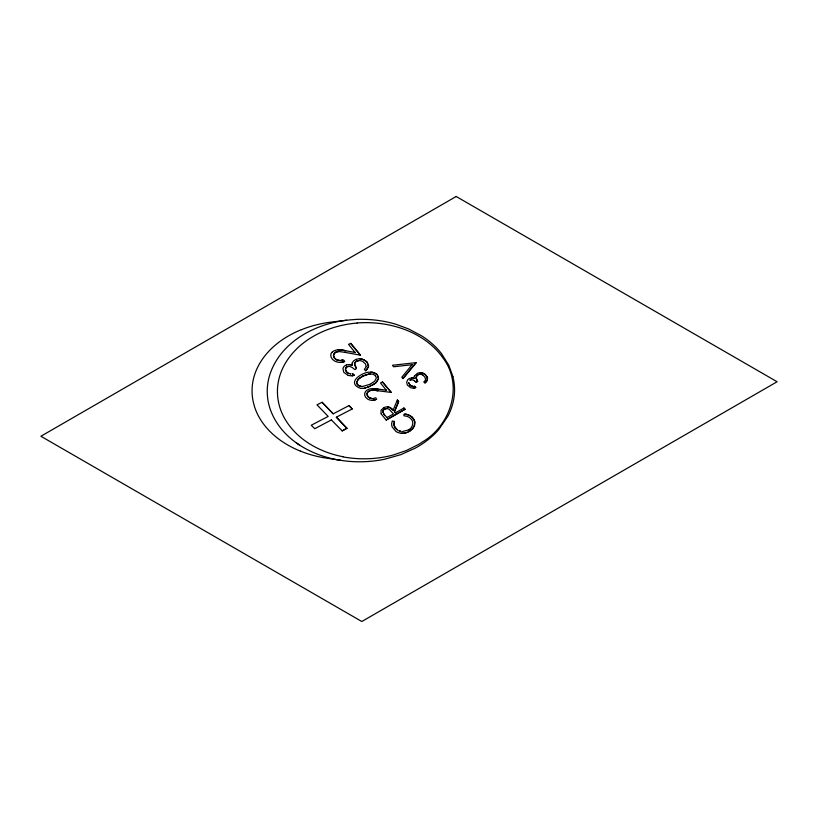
<?xml version="1.0" encoding="UTF-8"?>
<svg xmlns="http://www.w3.org/2000/svg" width="818" height="818" viewBox="0 0 818 818"><rect width="100%" height="100%" fill="white"/><g stroke="black" fill="none" stroke-linecap="round" stroke-linejoin="round"><path stroke-width="1.23" d="M382.957 411.505L382.947 411.812A6.37 3.681 0 0 0 383.049 412.384M366.188 366.566L365.441 363.908L362.763 361.464A5.92 3.415 0 0 0 362.476 361.321L361.873 361.075A5.45 3.149 0 0 0 360.84 360.779L360.472 360.707A4.387 2.536 0 0 0 359.388 360.605L359.082 360.615M425.503 379.542L424.961 377.19L422.926 375.094M416.065 377.343L416.117 378.417M382.977 411.372L383.366 410.339M416.086 377.21L416.485 376.127A6.779 3.916 0 0 1 416.648 375.871A5.112 2.955 0 0 1 417.599 374.951L417.65 374.941M366.116 366.924L364.358 369.327L365.595 370.82L368.376 366.904L367.262 362.722M414.552 425.544L414.849 421.812L413.09 418.468L413.704 419.082M352.221 362.947L353.57 360.891L355.912 359.47M407.067 432.344L406.873 432.415A8.609 4.969 0 0 1 402.037 433.254L401.249 433.182A8.517 4.918 0 0 1 400.043 433.029A7.781 4.489 0 0 1 398.969 432.794A8.497 4.908 0 0 1 397.967 432.466A9.785 5.654 0 0 1 396.096 431.556A11.513 6.646 0 0 1 395.881 431.413L391.986 426.628L391.587 423.826L392.292 421.025L394.419 421.454L394.133 425.595L397.139 429.736L396.597 429.47M414.521 425.626L412.814 428.54L410.186 430.677M414.419 376.106L414.235 376.628A9.172 5.297 0 0 0 414.184 376.812L413.939 378.54M393.151 410.196L392.221 409.389L393.151 410.196L397.364 399.92L398.714 401.566L394.511 411.812L395.411 412.875L403.99 407.977L405.053 409.266L386.219 420.074L381.198 413.959M395.411 412.875L394.307 411.802L398.499 401.556L397.292 400.094M425.299 380.268L424.041 381.965M414.44 376.086L417.282 373.376A5 2.883 0 0 1 420.207 372.732M345.871 367.936L345.574 369.879L346.638 371.863M345.656 367.947L345.36 369.838L346.351 371.781M416.73 376.065L416.331 378.417M345.902 367.885L345.983 367.752A4.213 2.434 0 0 1 346.27 367.415L346.535 367.19A3.231 1.871 0 0 1 346.975 366.904L347.169 366.73A2.74 1.575 0 0 1 348.519 366.454M369.051 391.055L368.795 391.198A4.693 2.71 0 0 0 368.581 391.331C365.963 392.773 366.556 396.464 369.685 397.947M372.844 390.247L372.405 390.247A4.877 2.812 0 0 0 369.726 390.83L369.061 391.168A4.581 2.648 0 0 0 368.785 391.341C366.341 392.712 366.628 396.116 369.593 397.804A4.591 2.648 0 0 0 370.881 398.305L371.045 398.346A4.1 2.372 0 0 0 372.016 398.489M402.875 378.529L415.82 362.66M416.178 362.844L402.977 378.662L401.822 377.19L412.098 364.675M334.265 353.294L333.407 355.707L334.45 357.803M367.057 369.358L368.673 366.208L367.425 362.65M359.92 378.028L358.325 379.174L356.904 382.108A10.47 6.043 0 0 0 356.893 382.456L356.955 383.09A8.763 5.061 0 0 0 357.057 383.499A7.311 4.223 0 0 0 357.456 384.286L358.059 384.992A5.828 3.364 0 0 0 360.472 386.27L360.758 386.341A3.957 2.28 0 0 0 361.157 386.423L362.323 386.525M334.317 353.233L334.419 353.141A5.368 3.098 0 0 1 334.644 352.936L335.319 352.578A4.519 2.607 0 0 1 335.748 352.333L335.564 352.343A4.53 2.618 0 0 0 335.104 352.599L334.726 352.865M358.264 379.245L356.699 382.108A10.573 6.104 0 0 0 356.679 382.415L356.74 383.049A7.935 4.581 0 0 0 357.261 384.317L357.855 384.992A5.849 3.374 0 0 0 360.268 386.27L360.298 386.27M332.139 352.221C329.664 353.683 330.452 358.938 334.593 360.983A8.517 4.918 0 0 0 334.859 361.127L336.188 361.699A7.924 4.571 0 0 0 337.609 362.098L338.274 362.221A7.669 4.427 0 0 0 338.826 362.292A6.708 3.875 0 0 0 339.705 362.364A6.564 3.793 0 0 0 340.574 362.364L341.198 362.313A6.994 4.039 0 0 0 342.578 362.088L343.417 361.853A7.975 4.601 0 0 0 343.949 361.679L344.726 361.454M366.914 369.511L366.086 370.278M358.468 379.245L359.572 378.284M376.464 382.088L378.437 378.57L377.415 375.063M424 382.006C426.464 385.094 428.755 377.405 426.976 376.679M332.251 352.108L333.182 351.362A7.362 4.254 0 0 1 333.826 350.983L334.991 350.472A6.943 4.008 0 0 1 337.64 349.879M348.734 366.444A2.751 1.585 0 0 0 347.374 366.72L346.801 366.893A3.17 1.83 0 0 0 346.351 367.17L346.075 367.405A4.09 2.362 0 0 0 345.84 367.671M375.912 382.609L378.601 378.877L377.517 374.91M376.004 382.517L375.094 383.397M424.89 383.233L427.252 379.675L426.219 375.81M334.644 352.936L334.92 352.865A5.348 3.088 0 0 0 334.664 353.09L333.662 355.022L333.979 357.425M375.983 382.722L375.176 383.335M366.27 370.309L365.718 370.728M410.708 430.299C414.736 427.742 415.973 421.239 413.499 419.072M359.358 378.284L360.902 377.374M374.93 383.519L374.552 383.632M374.808 383.601L374.255 383.969M410.452 430.657L409.573 431.086M374.419 383.724L373.611 384.235M360.278 377.64L360.983 377.333M409.89 431.025L408.652 431.618A11.667 6.738 0 0 1 408.151 431.873L408.172 431.976A11.462 6.616 0 0 0 408.673 431.73L409.276 431.26M408.796 429.839C413.611 427.078 413.918 420.656 410.564 418.509A10.931 6.309 0 0 0 409.757 417.804A8.272 4.775 0 0 0 404.685 415.892C403.427 416.434 403.581 413.704 404.777 414.153M386.74 408.632A3.119 1.8 0 0 0 384.859 409.102L384.123 409.368A4.448 2.566 0 0 0 383.55 409.828A5.849 3.374 0 0 0 383.141 410.36L382.947 410.728A6.759 3.906 0 0 0 382.804 411.168L382.742 411.802A6.421 3.701 0 0 0 382.834 412.374M384.368 409.358L384.388 409.348A5.143 2.975 0 0 0 383.376 410.35M373.928 384.174L372.998 384.603M417.886 374.92L418.274 374.716A3.139 1.81 0 0 1 419.205 374.409A2.689 1.554 0 0 1 420.053 374.317M408.683 429.91L402.405 431.526M362.885 376.28L361.127 377.118L362.507 376.474M373.315 384.552L372.17 385.074L372.834 384.705M386.147 419.982L405.053 409.266M386.873 417.62L393.468 413.98L389.44 409.542M331.31 419.859L342.18 430.902L346.955 428.264L336.454 417.262L346.74 428.243M342.18 430.902L346.955 428.264M416.403 378.724C418.315 380.687 416.832 383.652 414.665 380.994M416.014 382.364L417.824 381.382M356.413 361.27L357.169 361.004M356.617 361.27L356.597 361.178A5.808 3.354 0 0 0 355.186 362.66L354.859 363.345A8.405 4.847 0 0 0 354.746 363.887A8.599 4.969 0 0 0 354.726 364.143L356.321 367.906M371.996 385.166L372.2 385.166M331.515 419.869L314.756 428.714L311.239 425.237L328.182 416.423L316.955 404.818L322.139 402.251L333.182 413.826L349.092 405.554L352.2 408.959L336.249 417.252M371.781 385.39L371.147 385.615M370.329 384.082L374.664 381.27L376.208 378.397A10.286 5.941 0 0 0 376.188 377.711L376.178 377.589A9.704 5.603 0 0 0 376.055 377.067A7.72 4.458 0 0 0 375.666 376.26L375.513 376.055M384.419 409.194L384.634 409.092A3.139 1.81 0 0 1 386.536 408.622M362.394 376.433L363.069 376.188M419.839 374.317A2.812 1.626 0 0 0 418.652 374.501L418.622 374.501A3.119 1.8 0 0 0 418.059 374.716L417.855 374.941A5.389 3.108 0 0 0 416.74 376.065M362.814 376.219L363.499 375.983M369.859 384.317L362.486 386.525M383.898 407.65L381.055 410.186L381.035 413.663M370.268 386.045L369.429 386.444M335.584 352.323L336.055 352.19M370.298 386.137L369.542 386.382M363.008 376.116L363.345 375.963M409.92 380.104L410.094 380.022A2.188 1.268 0 0 1 411.209 379.736M410.135 380.104L410.309 380.022A2.188 1.268 0 0 1 411.413 379.736M356.137 367.936C355.728 371.893 353.171 367.579 351.515 367.149A4.356 2.515 0 0 0 348.775 366.372M363.386 375.943L365.626 375.084L364.808 375.319M376.679 399.296L375.769 397.783L374.419 398.254A4.703 2.72 0 0 1 373.642 398.417A4.468 2.577 0 0 1 373.09 398.478A4.305 2.485 0 0 1 372.548 398.509M369.307 386.495L368.99 386.73M369.48 390.851L369.521 390.83A4.877 2.812 0 0 1 372.2 390.247L372.619 390.247M363.918 375.697L364.439 375.472M407.916 432.098L407.211 432.385A9.724 5.614 0 0 1 405.575 432.886A8.139 4.693 0 0 1 401.239 433.192M356.965 361.014L357.026 361.065A3.691 2.137 0 0 1 358.621 360.646M367.752 387.139L368.816 386.802M368.754 386.822L368.233 387.037M301.3 329.695C285.492 336.086 270.758 346.331 261.341 360.779A144.653 83.508 0 0 0 253.662 378.059L253.191 380.053A154.111 88.978 0 0 0 253.335 402.231L254.367 406.178A141.085 81.452 0 0 0 262.036 421.924C271.341 435.411 285.339 445.064 300.39 451.127M346.3 365.073L345.533 365.421A6.176 3.569 0 0 0 344.531 366.086A8.323 4.806 0 0 0 344.03 366.587A9.796 5.654 0 0 0 343.304 367.671L342.998 368.57A11.033 6.37 0 0 0 342.967 368.744L343.662 372.006A10.838 6.258 0 0 0 343.918 372.394L347.906 375.257M367.967 387.057L366.72 387.589M344.204 361.658C345.022 361.259 343.141 359.214 342.722 360.043A6.115 3.528 0 0 1 342.445 360.135L341.924 360.257L342.609 360.135M336.249 352.118L336.239 352.057A5.072 2.935 0 0 1 338.335 351.617M365.411 375.094L368.581 374.215M366.985 387.425L367.742 387.231M336.188 352.077L336.443 352.047A5.041 2.914 0 0 1 338.55 351.607A5.44 3.139 0 0 1 339.47 351.587L344.879 352.323M375.922 399.613L375.165 399.869M365.81 375.022L366.055 374.869M367.681 374.45L366.617 374.746M373.857 400.125A6.718 3.875 0 0 0 375.002 399.849L375.145 399.808A6.36 3.671 0 0 1 372.487 400.288L372.313 400.278A6.074 3.507 0 0 0 373.857 400.114M414.368 386.26C417.701 389.654 414.746 385.35 413.959 386.331M415.432 387.609L415.329 387.701A5.389 3.108 0 0 1 415.023 387.773L414.695 387.793A5.327 3.078 0 0 0 415.125 387.701L415.585 387.558M365.953 387.763L365.861 387.855M343.1 361.996L343.529 361.883A7.904 4.56 0 0 0 344 361.73M354.153 375.298C349.644 372.037 355.891 374.951 353.58 375.442M353.918 375.36L353.693 375.452M342.946 362.037L342.783 362.037A7.014 4.049 0 0 1 341.443 362.302A7.106 4.1 0 0 1 340.615 362.364L340.646 362.364M365.38 387.977L364.511 388.121L365.278 387.998M367.936 374.388L368.458 374.235M341.689 360.309L341.822 360.319A5.184 2.996 0 0 1 340.932 360.441L340.809 360.452A4.908 2.832 0 0 0 341.372 360.37M414.644 387.855L414.399 387.855M353.161 375.523L352.456 375.636L353.417 375.513M368.898 374.163L370.574 374.02M369.071 374.163L370.37 374.02M364.092 388.233L363.744 388.253M352.578 375.646L352.18 375.677A6.145 3.548 0 0 1 351.628 375.728L351.842 375.718A6.135 3.548 0 0 0 352.343 375.677L352.272 375.666M355.298 319.511A74.039 42.74 0 0 0 346.566 320.257C314.081 323.969 279.592 342.773 269.5 375.707A164.132 94.755 0 0 0 267.353 394.91L267.875 399.726A155.471 89.765 0 0 0 269.5 406.883A157.71 91.054 0 0 0 273.11 416.127C285.717 441.73 313.642 456.25 340.942 460.37L322.118 457.426A82.321 47.526 0 0 1 300.421 451.107M346.566 320.247L331.382 322.077A81.667 47.147 0 0 0 301.361 329.746M412.313 364.675L393.642 366.781L392.456 365.268L416.025 362.65M363.264 388.335L362.926 388.346M369.501 374.082L369.9 374.051M357.118 323.049C329.572 325.308 301.208 337.967 286.106 361.985A148.804 85.91 0 0 0 278.611 380.39A158.375 91.432 0 0 0 278.795 403.478L279.255 405.37A145.676 84.111 0 0 0 284.429 418.09C296.361 439.409 319.521 452.211 342.946 456.72M352.221 373.857L352.159 373.867M362.374 388.376L361.893 388.386M413.254 388.008L413.468 387.988A4.847 2.802 0 0 0 414.02 387.926L414.276 387.916A4.796 2.771 0 0 1 413.642 387.998L413.254 388.008A4.366 2.515 0 0 1 411.28 387.834L410.973 387.742A4.816 2.781 0 0 1 410.503 387.589L407.446 385.155A9.305 5.378 0 0 1 407.303 384.92L406.689 382.241L407.712 379.838A6.513 3.763 0 0 1 408.755 378.928L409.46 378.57A3.814 2.198 0 0 1 411.536 378.059M355.104 352.527L348.55 344.337L350.83 343.366L360.574 355.216L344.746 352.302M358.949 358.867L358.55 358.887A6.268 3.62 0 0 0 355.912 359.47M370.319 372.21C363.898 371.229 345.145 382.313 360.165 388.233M346.311 365.084A4.806 2.771 0 0 1 348.713 364.572A5.429 3.129 0 0 1 351.331 365.002L352.118 365.176L351.546 365.053A5.45 3.149 0 0 0 348.877 364.562M370.636 372.2L371.914 372.262A5.501 3.18 0 0 1 372.221 372.302L376.904 374.276M370.605 374.02L371.822 374.092A3.906 2.25 0 0 1 372.323 374.174L372.834 374.307A5.726 3.303 0 0 1 375.135 375.636L375.442 375.953M351.126 375.748L350.769 375.748A5.665 3.272 0 0 1 349.02 375.534M386.3 390.206L380.523 382.977L382.558 381.934L391.198 392.425L382.415 382.006M373.039 390.247L373.243 390.258M371.74 400.268A6.534 3.773 0 0 1 371.045 400.206L370.902 400.186A6.309 3.64 0 0 1 370.176 400.063A5.982 3.456 0 0 1 369.439 399.879A6.82 3.937 0 0 1 368.744 399.634L368.662 399.603A6.892 3.978 0 0 1 367.711 399.133C362.343 395.738 364.879 390.431 368.458 389.45A6.524 3.763 0 0 1 371.781 388.652L374.981 388.775M362.088 386.525L361.157 386.423M372.916 388.642L374.429 388.714M339.081 349.869L339.838 349.879L338.887 349.859A6.779 3.916 0 0 0 337.926 349.859L339.276 349.869M371.024 372.2L372.129 372.262A5.511 3.18 0 0 1 372.435 372.302L372.742 372.343M361.597 388.386L360.738 388.315M412.804 386.341L412.753 386.331A2.771 1.595 0 0 1 412.221 386.28L412.395 386.27A2.771 1.595 0 0 0 412.896 386.331L413.08 386.341M352.2 408.959L348.959 405.626M375.135 390.39L373.611 390.268M350.697 373.857L350.636 373.846A3.609 2.086 0 0 1 350.268 373.806L350.032 373.806A3.589 2.076 0 0 0 350.431 373.857L350.544 373.867M404.93 414.164L408.335 414.828L411.311 416.587M373.468 390.278L375.227 390.401M333.182 413.826L322.006 402.323M340.533 349.94L339.715 349.899L341.014 350.022M394.419 421.454L393.724 424.378L394.859 427.579M374.368 390.329L374.644 390.36M375.145 388.785L376.116 388.867M375.247 388.785L376.004 388.857M405.227 414.184L406.352 414.317M375.523 390.431L376.352 390.523M375.902 388.867L377.988 389.102M341.075 349.992L342.036 350.114M377.313 390.646L376.239 390.513M341.229 350.053L342.21 350.135L341.382 350.073M376.423 390.554L376.914 390.595M377.026 389L377.681 389.061M391.198 392.425L377.17 390.646M377.773 389.092L386.515 390.217M377.354 390.677L377.896 390.748M342.282 350.196L343.846 350.39M342.118 350.165L342.762 350.268M342.824 350.278L344.572 350.513M401.127 431.393L400.953 431.362M343.642 350.401L344.439 350.493M343.764 350.431L344.306 350.472M406.393 414.327L407.384 414.583M360.891 386.413L360.922 386.413A4.029 2.331 0 0 1 360.554 386.341L360.441 386.311M344.419 350.544L345.053 350.605M345.472 350.687L345.758 350.738M345.544 350.748L355.319 352.517M372.722 372.384L374.552 372.844M411.945 386.229L412.119 386.219A4.438 2.566 0 0 1 410.033 384.941M348.877 375.523L348.223 375.36M370.769 398.325L370.902 398.346A4.151 2.393 0 0 0 371.812 398.489M340.124 360.482A4.785 2.761 0 0 1 338.325 360.319L338.499 360.298A4.785 2.761 0 0 0 340.339 360.472M338.079 360.257L337.445 360.073L338.284 360.247M370.922 398.315L370.707 398.305A4.397 2.536 0 0 1 369.664 397.937M407.313 414.562L407.763 414.695M399.389 430.974L400.615 431.301L399.317 430.943M414.102 378.529L413.519 378.397A4.202 2.423 0 0 0 411.965 378.08M408.346 414.9L410.012 415.687M337.445 359.992L337.415 359.981A5.511 3.18 0 0 1 336.924 359.777L336.924 359.777M337.139 359.961L337.169 359.981A5.695 3.292 0 0 1 336.597 359.736M374.337 372.844L376.106 373.642M399.041 430.779L398.826 430.687M387.415 406.894A4.724 2.73 0 0 1 389.808 407.589L392.221 409.389M389.849 407.589L390.902 408.1M336.515 359.572L336.014 359.409M336.402 359.501L335.728 359.225M397.742 430.237L397.65 430.186M413.744 380.37L414.501 380.861M375.922 373.673L377.497 374.889M296.392 442.927L299.388 444.961M365.37 360.656L365.994 361.137A11.963 6.902 0 0 1 366.617 361.72L367.292 362.476M410.841 416.219L411.198 416.495M365.37 360.82L365.779 361.147A12.025 6.943 0 0 1 366.403 361.72L366.75 361.863M390.963 408.274L392.057 409.041M335.625 358.99L335.002 358.642L335.492 358.877M424.91 374.245L425.452 374.695A10.194 5.879 0 0 1 425.912 375.165L426.301 375.626M424.787 374.317L425.207 374.664A10.245 5.92 0 0 1 425.697 375.165L426.055 375.585M413.008 418.11L411.454 416.71L411.945 416.976M396.403 429.143L395.431 428.325M335.257 358.673L334.286 357.865M376.72 374.307L377.303 374.92M411.771 416.986L413.049 418.417M346.934 372.18L347.006 372.251A6.186 3.569 0 0 0 349.204 373.591L349.122 373.611A6.155 3.558 0 0 1 346.842 372.241L346.627 372.078M366.546 361.863L367.026 362.415M409.91 384.93L408.785 382.691M387.078 417.63L384.204 414.532L384.705 414.89M384.409 414.542L383.407 413.489M350.656 343.437L360.319 355.176M403.847 408.049L404.838 409.256M334.674 358.079L334.03 357.507M395.595 428.295L395.002 427.783M383.959 413.98L383.448 413.233M426.444 375.83L426.955 376.648M417.609 381.382L416.188 378.724M355.769 367.425L355.615 366.853M355.411 366.853L354.511 364.225A8.558 4.939 0 0 1 354.531 363.887A8.344 4.816 0 0 1 354.613 363.499L354.93 362.701A5.849 3.374 0 0 1 356.372 361.259M452.957 376.638L448.745 365.155L441.608 353.775A121.013 69.867 0 0 0 426.045 338.836A106.289 61.36 0 0 0 421.434 335.758L408.571 328.928L396.137 324.347A74.786 43.18 0 0 0 355.288 319.429M352.108 365.125L352.026 364.562A10.317 5.961 0 0 1 352.016 364.296L352.088 363.448A9.427 5.44 0 0 1 352.169 363.11M408.581 382.691L409.726 384.961A4.417 2.546 0 0 0 411.863 386.26M452.896 376.648A159.438 92.056 0 0 1 448.07 415.892L438.775 429.552A120.082 69.336 0 0 1 421.413 444.491A103.518 59.765 0 0 1 415.043 448.244L400.932 454.614L384.388 459.287A73.865 42.648 0 0 1 355.85 461.741A73.293 42.311 0 0 1 340.942 460.37M411.71 378.059A4.039 2.331 0 0 1 413.765 378.417M357.098 322.977A67.557 39.008 0 0 1 395.585 326.586C411.055 330.717 425.749 338.642 436.792 350.349A127.485 73.6 0 0 1 442.906 357.895C463.745 384.981 450.82 425.258 422.773 441.74A99.315 57.342 0 0 1 418.202 444.624L406.495 450.483L393.489 454.931A67.986 39.254 0 0 1 342.875 456.853M387.62 406.904A4.724 2.73 0 0 1 390.012 407.599M383.949 407.681A4.98 2.873 0 0 1 387.415 406.863M411.914 379.726A3.354 1.933 0 0 1 413.663 380.411M420.084 374.317A3.456 1.994 0 0 1 421.444 374.491A4.192 2.423 0 0 1 422.374 374.808A4.663 2.689 0 0 1 422.773 375.002M424.818 374.276A6.074 3.507 0 0 0 420.278 372.63A6.145 3.548 0 0 1 424.675 374.347M359.399 358.754A8.027 4.632 0 0 1 365.073 360.707M357.169 361.004A3.722 2.147 0 0 1 357.865 360.779L357.895 360.779A3.64 2.096 0 0 1 358.877 360.615M359.562 358.744A8.027 4.632 0 0 1 365.288 360.697M387.323 408.663A3.272 1.881 0 0 1 388.887 409.194M456.188 196.484L40.9 436.25L361.812 621.516L777.1 381.75L456.188 196.484"/></g></svg>
